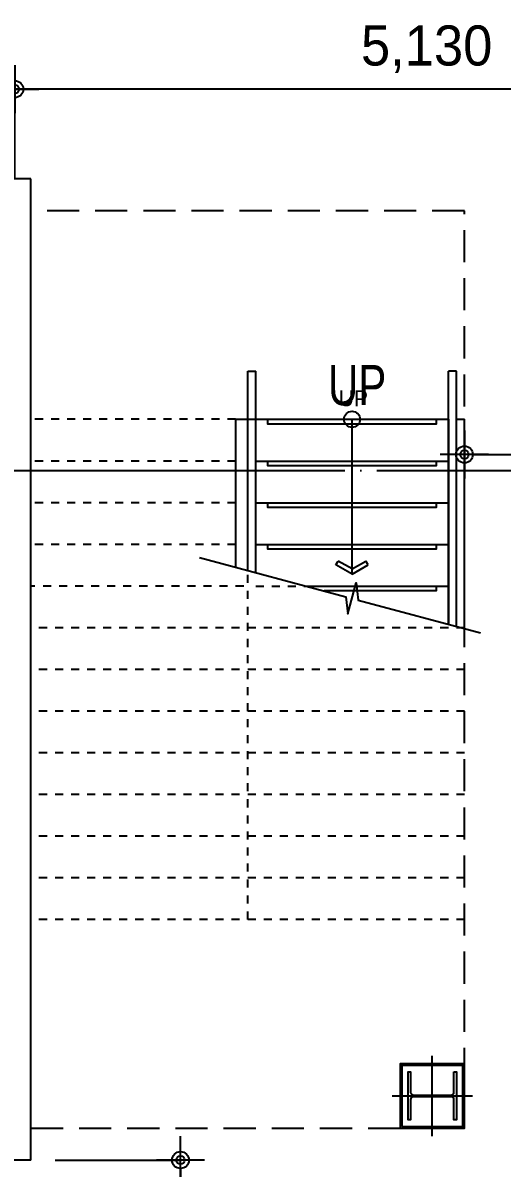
# Model space of a CAD drawing. Header units: millimetres. Extents: x 0 to 1390178, y 0 to 110113.
# Drawn here: x 444432 to 447417, y 32331 to 39473 of the extents above; entities that cross this region are included whole.
import ezdxf
from ezdxf.enums import TextEntityAlignment as Align
from ezdxf.xclip import XClip

# ---------------------------------------------------------------- set-up
doc = ezdxf.new("R2010")
doc.units = ezdxf.units.MM
doc.header["$LTSCALE"] = 100
doc.header["$XCLIPFRAME"] = 0
for name, pattern in [('X - 평면도$0$CEN', [62, 60, -1, 0, -1]), ('X - 평면도$0$H1', [1, 0.5, -0.5]), ('X - 평면도$0$HID', [1.5, 1, -0.5])]:
    doc.linetypes.add(name, pattern=pattern)
doc.layers.get('DEFPOINTS').update_dxf_attribs({"color": 145})
for name, color, linetype in [('AA-XXXX-TEXT', 3, 'Continuous'), ('DIM', 7, 'Continuous'), ('X - 평면도$0$A-FIN', 8, 'Continuous'), ('X - 평면도$0$A-SYM', 7, 'Continuous'), ('X - 평면도$0$AA-SSXM-STRS', 4, 'Continuous'), ('X - 평면도$0$AA-WAXM-CONC', 2, 'Continuous'), ('X - 평면도$0$AA-XXXX-CNTL', 1, 'X - 평면도$0$CEN'), ('X - 평면도$0$AA-XXXX-SYMB', 7, 'Continuous'), ('X - 평면도$0$H-BEAM_POST', 80, 'Continuous'), ('X - 평면도$0$상부외곽선', 7, 'X - 평면도$0$HID')]:
    doc.layers.add(name, color=color, linetype=linetype)
doc.layers.add('X - 평면도$0$DEFPOINT', color=163, linetype='Continuous', plot=False)
doc.styles.add('HAUD01', font='Dotum.ttf')
doc.styles.add('X - 평면도$0$HAUD01', font='Dotum.ttf')
doc.dimstyles.new('HAUD-80', dxfattribs={"dimscale": 100, "dimtxt": 2.5, "dimasz": 0.5, "dimexe": 0, "dimexo": 1.5, "dimgap": 1, "dimtad": 1, "dimdec": 0, "dimdsep": 46, "dimlunit": 6, "dimtxsty": 'HAUD01', "dimblk": 'Z_DOT', "dimcen": 2.5, "dimdle": 1.5, "dimclrd": 7, "dimclre": 7, "dimclrt": 4, "dimadec": 0, "dimazin": 0, "dimtfac": 1, "dimtdec": 0, "dimtix": 1, "dimtmove": 2, "dimatfit": 3, "dimfxl": 1, "dimtvp": 1, "dimtolj": 1, "dimtzin": 0, "dimarcsym": 0})

# ---------------------------------------------------------------- blocks, each defined once
blk = doc.blocks.new('Z_DOT')
at = {"layer": 'DIM', "color": 0}
for p, q in [((0, -3), (0, 3)), ((-3, 0), (3, 0))]:
    blk.add_line(p, q, dxfattribs=at)
for radius in [1.05, 0.525]:
    blk.add_circle((0, 0), radius, dxfattribs=at)
blk = doc.blocks.new('*D69')
at = {"layer": 'DEFPOINTS', "color": 0, "transparency": 16777216}
for p in [(449282.1, 36781.2), (447182.1, 36321.8), (449282.1, 36321.8)]:
    blk.add_point(p, dxfattribs=at)
at = {"layer": 'DIM', "color": 7, "lineweight": -2, "transparency": 16777216}
for p, q in [((447182.1, 36471.8), (447182.1, 36781.2)), ((447232.1, 36781.2), (449232.1, 36781.2)), ((449282.1, 36471.8), (449282.1, 36781.2))]:
    blk.add_line(p, q, dxfattribs=at)
at = {"layer": 'DIM', "color": 7, "lineweight": -2, "transparency": 16777216, "xscale": 50, "yscale": 50, "zscale": 50, "rotation": 180}
blk.add_blockref('Z_DOT', (447182.1, 36781.2), dxfattribs=at)
at = {"layer": 'DIM', "color": 7, "lineweight": -2, "transparency": 16777216, "xscale": 50, "yscale": 50, "zscale": 50}
blk.add_blockref('Z_DOT', (449282.1, 36781.2), dxfattribs=at)
at = {"layer": 'DIM', "color": 4, "transparency": 16777216, "insert": (448232.1, 37030.5), "char_height": 250, "attachment_point": 5, "style": 'HAUD01'}
blk.add_mtext('\\A1;2,100', dxfattribs=at)
blk = doc.blocks.new('*D66')
at = {"layer": 'DEFPOINTS', "color": 0, "transparency": 16777216}
for p in [(444482.1, 32380.7), (444482.1, 30730.7), (445413.2, 30730.7)]:
    blk.add_point(p, dxfattribs=at)
at = {"layer": 'DIM', "color": 7, "lineweight": -2, "transparency": 16777216}
for p, q in [((444632.1, 32380.7), (445413.2, 32380.7)), ((445413.2, 32330.7), (445413.2, 30780.7)), ((444632.1, 30730.7), (445413.2, 30730.7))]:
    blk.add_line(p, q, dxfattribs=at)
at = {"layer": 'DIM', "color": 7, "lineweight": -2, "transparency": 16777216, "xscale": 50, "yscale": 50, "zscale": 50}
for p, rotation in [((445413.2, 32380.7), 90), ((445413.2, 30730.7), 270)]:
    blk.add_blockref('Z_DOT', p, dxfattribs=dict(at, rotation=rotation))
at = {"layer": 'DIM', "color": 4, "transparency": 16777216, "insert": (445163.9, 31555.7), "char_height": 250, "attachment_point": 5, "rotation": 90, "style": 'HAUD01'}
blk.add_mtext('\\A1;1,650', dxfattribs=at)
blk = doc.blocks.new('X - 평면도$0$arrow1')
for p, q in [((0, 0), (0.286, 0.501)), ((0.165, 0), (0.41, 0.429)), ((0.286, 0.501), (0.41, 0.43)), ((0, 0), (0.286, -0.501)), ((0.165, 0), (0.41, -0.429)), ((0.286, -0.501), (0.41, -0.43))]:
    blk.add_line(p, q)
blk = doc.blocks.new('X - 평면도$0$1F PL')
at = {"layer": 'X - 평면도$0$A-FIN'}
for points in [[(-36607.2, 15270.9), (-36207.2, 15270.9), (-36207.2, 15670.9), (-36607.2, 15670.9)], [(-36597.2, 15280.9), (-36217.2, 15280.9), (-36217.2, 15660.9), (-36597.2, 15660.9)]]:
    blk.add_lwpolyline(points, close=True, dxfattribs=at)
at = {"layer": 'X - 평면도$0$AA-WAXM-CONC'}
for p, q in [((-38907.2, 21190.9), (-39107.2, 21190.9)), ((-38907.2, 15070.9), (-38907.2, 21190.9)), ((-38907.2, 15070.9), (-40427.2, 15070.9))]:
    blk.add_line(p, q, dxfattribs=at)
at = {"layer": 'X - 평면도$0$AA-XXXX-CNTL'}
for p, q in [((-36407.2, 15220.9), (-36407.2, 15720.9)), ((-36657.2, 15470.9), (-36157.2, 15470.9))]:
    blk.add_line(p, q, dxfattribs=at)
at = {"layer": 'X - 평면도$0$H-BEAM_POST'}
blk.add_lwpolyline([(-36272.2, 15620.9), (-36257.2, 15620.9), (-36257.2, 15320.9), (-36272.2, 15320.9), (-36272.2, 15447.9, 0.414214), (-36290.2, 15465.9), (-36524.2, 15465.9, 0.414214), (-36542.2, 15447.9), (-36542.2, 15320.9), (-36557.2, 15320.9), (-36557.2, 15620.9), (-36542.2, 15620.9), (-36542.2, 15493.9, 0.414214), (-36524.2, 15475.9), (-36290.2, 15475.9, 0.414214), (-36272.2, 15493.9)], format="xyb", close=True, dxfattribs=at)
blk = doc.blocks.new('X - 평면도', base_point=(-475.4, -286.7))
at = {"layer": 'X - 평면도$0$A-SYM'}
blk.add_lwpolyline([(674782, 52031.1), (675693.3, 51786.9), (675706.1, 51679.9), (675757.9, 51873.1), (675770.6, 51766.2), (676532, 51562.2)], dxfattribs=at)
at = {"layer": 'X - 평면도$0$AA-SSXM-STRS'}
for p, q in [((675082, 51950.7), (675082, 53193.1)), ((675082, 53193.1), (675132, 53193.1)), ((675132, 51937.3), (675132, 53193.1)), ((676332, 51615.7), (676332, 53193.1)), ((676382, 53193.1), (676332, 53193.1)), ((676382, 51602.3), (676382, 53193.1)), ((675007, 52893.1), (676332, 52893.1)), ((675007, 52893.1), (675007, 51970.8)), ((676332, 52893.1), (676332, 51615.7)), ((676382, 52893.1), (676432, 52893.1)), ((676432, 51589), (676432, 52893.1)), ((675132, 52633.1), (676332, 52633.1)), ((675132, 52373.1), (676332, 52373.1)), ((675132, 52113.1), (676332, 52113.1)), ((675446.1, 51853.1), (676332, 51853.1))]:
    blk.add_line(p, q, dxfattribs=at)
at = {"layer": 'X - 평면도$0$AA-SSXM-STRS', "linetype": 'X - 평면도$0$H1'}
for p, q in [((675007, 52893.1), (673732, 52893.1)), ((675007, 52633.1), (673732, 52633.1)), ((675007, 52373.1), (673732, 52373.1)), ((675007, 52113.1), (673732, 52113.1)), ((675082, 49773.1), (675082, 51950.7)), ((675057, 51853.1), (673732, 51853.1)), ((675132, 51853.1), (675446.1, 51853.1)), ((676432, 51593.1), (673732, 51593.1)), ((676432, 51333.1), (673732, 51333.1)), ((676432, 51073.1), (673732, 51073.1)), ((676432, 50813.1), (673732, 50813.1)), ((676432, 50553.1), (673732, 50553.1)), ((676432, 50293.1), (673732, 50293.1)), ((676432, 50033.1), (673732, 50033.1)), ((676432, 49773.1), (673732, 49773.1))]:
    blk.add_line(p, q, dxfattribs=at)
at = {"layer": 'X - 평면도$0$AA-SSXM-STRS', "color": 8}
for points in [[(676257, 52893.1), (676257, 52863.1), (675207, 52863.1), (675207, 52893.1)], [(676257, 52633.1), (676257, 52603.1), (675207, 52603.1), (675207, 52633.1)], [(676257, 52373.1), (676257, 52343.1), (675207, 52343.1), (675207, 52373.1)], [(676257, 52113.1), (676257, 52083.1), (675207, 52083.1), (675207, 52113.1)], [(676257, 51853.1), (676257, 51823.1), (675558.1, 51823.1)]]:
    blk.add_lwpolyline(points, dxfattribs=at)
at = {"layer": 'X - 평면도$0$AA-XXXX-CNTL'}
blk.add_line((657286.2, 52573.1), (718213.6, 52573.1), dxfattribs=at)
at = {"layer": 'X - 평면도$0$AA-XXXX-SYMB'}
blk.add_lwpolyline([(675732, 51927.4), (675732, 52893.1)], dxfattribs=at)
blk.add_circle((675732, 52893.1), 50, dxfattribs=at)
at = {"layer": 'X - 평면도$0$상부외곽선', "ltscale": 2}
blk.add_lwpolyline([(673732, 48473.1), (676432, 48473.1), (676432, 54193.1), (673732, 54193.1)], dxfattribs=at)
blk.add_blockref('X - 평면도$0$1F PL', (712639.2, 33202.2))
at = {"layer": 'X - 평면도$0$AA-XXXX-SYMB', "xscale": -200, "yscale": 200, "zscale": 200.0000000000022, "rotation": 270}
blk.add_blockref('X - 평면도$0$arrow1', (675732, 51927.4), dxfattribs=at)
at = {"layer": 'X - 평면도$0$DEFPOINT', "style": 'X - 평면도$0$HAUD01'}
blk.add_text('UP', height=100, dxfattribs=at).set_placement((675740.5, 53024.8), align=Align.MIDDLE_CENTER)
blk = doc.blocks.new('*D486')
at = {"layer": 'DEFPOINTS', "color": 0, "transparency": 16777216}
for p in [(444382.1, 39059.8), (444382.1, 38350.7), (449512.1, 38350.7)]:
    blk.add_point(p, dxfattribs=at)
at = {"layer": 'DIM', "color": 7, "lineweight": -2, "transparency": 16777216}
for p, q in [((444382.1, 38500.7), (444382.1, 39059.8)), ((449462.1, 39059.8), (444432.1, 39059.8)), ((449512.1, 38500.7), (449512.1, 39059.8))]:
    blk.add_line(p, q, dxfattribs=at)
at = {"layer": 'DIM', "color": 7, "lineweight": -2, "transparency": 16777216, "xscale": 50, "yscale": 50, "zscale": 50, "rotation": 180}
blk.add_blockref('Z_DOT', (444382.1, 39059.8), dxfattribs=at)
at = {"layer": 'DIM', "color": 7, "lineweight": -2, "transparency": 16777216, "xscale": 50, "yscale": 50, "zscale": 50}
blk.add_blockref('Z_DOT', (449512.1, 39059.8), dxfattribs=at)
at = {"layer": 'DIM', "color": 4, "transparency": 16777216, "insert": (446947.1, 39309.1), "char_height": 250, "attachment_point": 5, "style": 'HAUD01'}
blk.add_mtext('\\A1;5,130', dxfattribs=at)
blk = doc.blocks.new('*D487')
at = {"layer": 'DEFPOINTS', "color": 0, "transparency": 16777216}
for p in [(441742.1, 39059.8), (441742.1, 38350.7), (444382.1, 38350.7)]:
    blk.add_point(p, dxfattribs=at)
at = {"layer": 'DIM', "color": 7, "lineweight": -2, "transparency": 16777216}
for p, q in [((441742.1, 38500.7), (441742.1, 39059.8)), ((444332.1, 39059.8), (441792.1, 39059.8)), ((444382.1, 38500.7), (444382.1, 39059.8))]:
    blk.add_line(p, q, dxfattribs=at)
at = {"layer": 'DIM', "color": 7, "lineweight": -2, "transparency": 16777216, "xscale": 50, "yscale": 50, "zscale": 50, "rotation": 180}
blk.add_blockref('Z_DOT', (441742.1, 39059.8), dxfattribs=at)
at = {"layer": 'DIM', "color": 7, "lineweight": -2, "transparency": 16777216, "xscale": 50, "yscale": 50, "zscale": 50}
blk.add_blockref('Z_DOT', (444382.1, 39059.8), dxfattribs=at)
at = {"layer": 'DIM', "color": 4, "transparency": 16777216, "insert": (443062.1, 39309.1), "char_height": 250, "attachment_point": 5, "style": 'HAUD01'}
blk.add_mtext('\\A1;2,640', dxfattribs=at)

msp = doc.modelspace()

# ---------------------------------------------------------------- block references
ref = msp.add_blockref('X - 평면도', (-229725.3, -16179.1))
XClip(ref).set_block_clipping_path([(649249.9173510048, 15892.4063044181), (733249.9173510048, 75292.406304418)])

# ---------------------------------------------------------------- next in the draw order: texts
at = {"layer": 'AA-XXXX-TEXT', "style": 'HAUD01', "width": 0.8}
msp.add_text('UP', height=250, dxfattribs=at).set_placement((446514.1, 37214.4), align=Align.MIDDLE_CENTER)

# ---------------------------------------------------------------- next in the draw order: dimensions: what is measured, and where the dimension line sits
at = {"layer": 'DIM'}
dim = msp.add_linear_dim(base=(441742.1, 39059.8), p1=(444382.1, 38350.7), p2=(441742.1, 38350.7), dimstyle='HAUD-80', override={"dimscale": 100}, dxfattribs=at)
dim.commit()
dim.dimension.update_dxf_attribs({"geometry": '*D487', "text_midpoint": (443062.1, 39309.1)})
dim = msp.add_linear_dim(base=(444382.1, 39059.8), p1=(449512.1, 38350.7), p2=(444382.1, 38350.7), dimstyle='HAUD-80', dxfattribs=at)
dim.commit()
dim.dimension.update_dxf_attribs({"geometry": '*D486', "text_midpoint": (446947.1, 39309.1)})
for p1, p2, distance, picture, middle in [((447182.1, 36321.8), (449282.1, 36321.8), 459.5, '*D69', (448232.1, 37030.5)), ((444482.1, 32380.7), (444482.1, 30730.7), 931.1, '*D66', (445163.9, 31555.7))]:
    dim = msp.add_aligned_dim(p1=p1, p2=p2, distance=distance, dimstyle='HAUD-80', dxfattribs=at)
    dim.commit()
    dim.dimension.update_dxf_attribs({"geometry": picture, "text_midpoint": middle})

doc.saveas('drawing.dxf')
